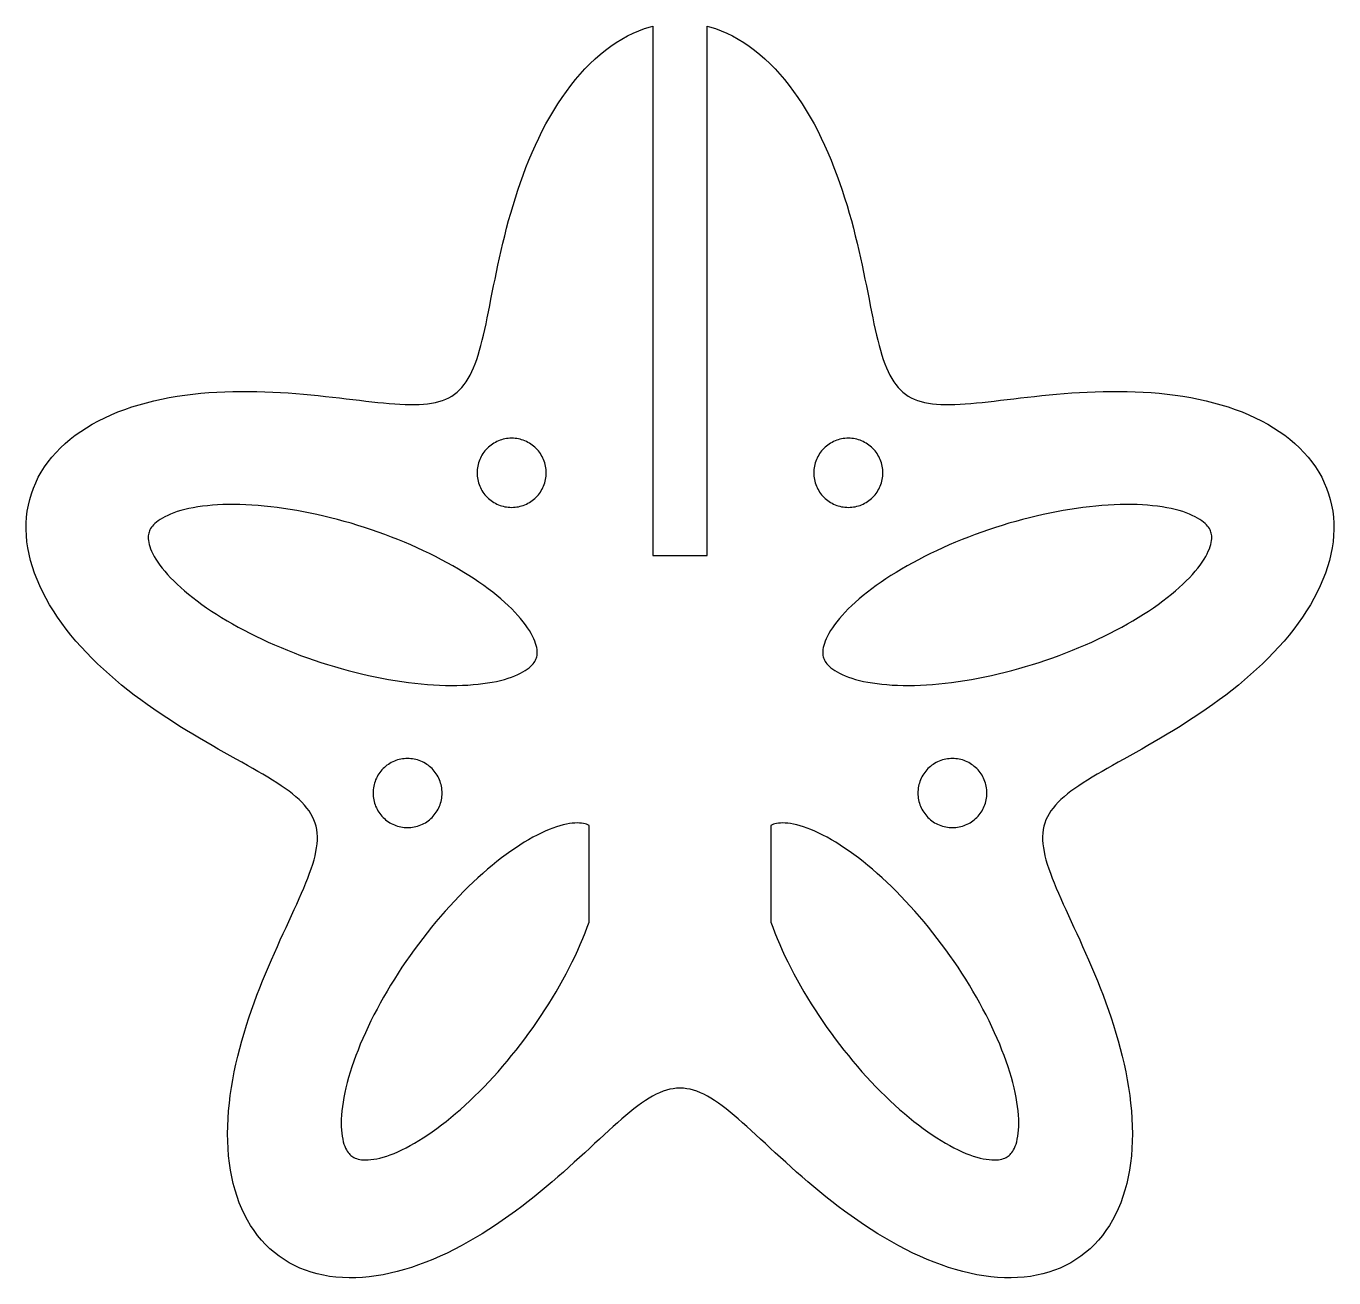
# Model space of a CAD drawing. Header units: millimetres. Extents: x 0 to 439, y -239 to 0.
# Drawn here: x 0 to 71.9, y -233 to -164.2 of the extents above; entities that cross this region are included whole.
import ezdxf

# ---------------------------------------------------------------- set-up
doc = ezdxf.new("R2010")
doc.units = ezdxf.units.MM
doc.layers.add('CUT', color=1, linetype='Continuous')

msp = doc.modelspace()

# ---------------------------------------------------------------- linework, layer by layer
at = {"layer": 'CUT'}
for points in [[(64.53, -201.999), (64.169, -202.239), (63.808, -202.473), (63.447, -202.7), (63.089, -202.922), (62.732, -203.138), (62.379, -203.348), (62.029, -203.552), (61.684, -203.751), (61.344, -203.945), (61.01, -204.134), (60.682, -204.318), (60.361, -204.497), (60.047, -204.672), (59.742, -204.843), (59.446, -205.011), (59.159, -205.176), (58.882, -205.337), (58.616, -205.496), (58.36, -205.653), (58.115, -205.808), (57.881, -205.962), (57.66, -206.114), (57.451, -206.266), (57.254, -206.418), (57.07, -206.57), (56.899, -206.723), (56.742, -206.877), (56.597, -207.032), (56.466, -207.189), (56.349, -207.349), (56.245, -207.511), (56.154, -207.676), (56.077, -207.845), (56.014, -208.018), (55.963, -208.196), (55.926, -208.378), (55.902, -208.565), (55.891, -208.757), (55.892, -208.955), (55.906, -209.159), (55.931, -209.37), (55.969, -209.587), (56.017, -209.811), (56.077, -210.042), (56.146, -210.281), (56.226, -210.527), (56.316, -210.78), (56.414, -211.042), (56.521, -211.311), (56.636, -211.588), (56.758, -211.874), (56.888, -212.167), (57.023, -212.469), (57.164, -212.779), (57.31, -213.096), (57.461, -213.422), (57.615, -213.756), (57.772, -214.098), (57.932, -214.447), (58.093, -214.803), (58.255, -215.167), (58.418, -215.538), (58.581, -215.916), (58.742, -216.3), (58.902, -216.69), (59.06, -217.086), (59.214, -217.487), (59.365, -217.894), (59.512, -218.305), (59.654, -218.72), (59.79, -219.139), (59.921, -219.562), (60.044, -219.987), (60.161, -220.414), (60.27, -220.843), (60.37, -221.273), (60.462, -221.704), (60.544, -222.135), (60.617, -222.566), (60.679, -222.995), (60.731, -223.423), (60.772, -223.848), (60.802, -224.27), (60.82, -224.689), (60.826, -225.104), (60.82, -225.514), (60.801, -225.919), (60.77, -226.318), (60.726, -226.71), (60.669, -227.095), (60.599, -227.472), (60.515, -227.841), (60.419, -228.201), (60.309, -228.551), (60.186, -228.892), (60.05, -229.222), (59.901, -229.54), (59.739, -229.848), (59.564, -230.143), (59.376, -230.426), (59.175, -230.696), (58.963, -230.952), (58.738, -231.195), (58.502, -231.424), (58.253, -231.638), (57.994, -231.838), (57.724, -232.023), (57.443, -232.193), (57.153, -232.347), (56.852, -232.486), (56.543, -232.609), (56.224, -232.716), (55.897, -232.807), (55.562, -232.882), (55.22, -232.942), (54.87, -232.985), (54.514, -233.012), (54.153, -233.024), (53.786, -233.02), (53.413, -233.001), (53.037, -232.966), (52.656, -232.916), (52.273, -232.851), (51.886, -232.772), (51.497, -232.678), (51.107, -232.571), (50.715, -232.45), (50.322, -232.316), (49.929, -232.17), (49.537, -232.011), (49.145, -231.841), (48.754, -231.659), (48.365, -231.467), (47.978, -231.265), (47.594, -231.053), (47.212, -230.833), (46.834, -230.605), (46.46, -230.369), (46.089, -230.126), (45.723, -229.877), (45.362, -229.622), (45.005, -229.363), (44.654, -229.1), (44.309, -228.833), (43.969, -228.564), (43.635, -228.293), (43.307, -228.02), (42.985, -227.748), (42.67, -227.476), (42.361, -227.204), (42.059, -226.935), (41.763, -226.668), (41.473, -226.404), (41.191, -226.145), (40.914, -225.89), (40.645, -225.64), (40.381, -225.396), (40.124, -225.159), (39.873, -224.929), (39.628, -224.707), (39.389, -224.494), (39.155, -224.289), (38.927, -224.094), (38.704, -223.909), (38.486, -223.735), (38.272, -223.571), (38.063, -223.419), (37.858, -223.279), (37.656, -223.151), (37.458, -223.036), (37.263, -222.933), (37.071, -222.844), (36.881, -222.768), (36.693, -222.705), (36.506, -222.657), (36.321, -222.622), (36.136, -222.601), (35.952, -222.594), (35.768, -222.601), (35.584, -222.622), (35.398, -222.657), (35.212, -222.705), (35.024, -222.768), (34.834, -222.844), (34.641, -222.933), (34.446, -223.036), (34.248, -223.151), (34.047, -223.279), (33.842, -223.419), (33.632, -223.571), (33.419, -223.735), (33.201, -223.909), (32.978, -224.094), (32.749, -224.289), (32.516, -224.494), (32.277, -224.707), (32.032, -224.929), (31.781, -225.159), (31.523, -225.396), (31.26, -225.64), (30.99, -225.89), (30.714, -226.145), (30.431, -226.404), (30.142, -226.668), (29.846, -226.935), (29.543, -227.204), (29.234, -227.476), (28.919, -227.748), (28.597, -228.02), (28.27, -228.293), (27.936, -228.564), (27.596, -228.833), (27.25, -229.1), (26.899, -229.363), (26.543, -229.622), (26.181, -229.877), (25.815, -230.126), (25.445, -230.369), (25.07, -230.605), (24.692, -230.833), (24.311, -231.053), (23.926, -231.265), (23.539, -231.467), (23.15, -231.659), (22.76, -231.841), (22.368, -232.011), (21.975, -232.17), (21.582, -232.316), (21.19, -232.45), (20.798, -232.571), (20.407, -232.678), (20.018, -232.772), (19.632, -232.851), (19.248, -232.916), (18.868, -232.966), (18.491, -233.001), (18.119, -233.02), (17.752, -233.024), (17.39, -233.012), (17.034, -232.985), (16.685, -232.942), (16.342, -232.882), (16.007, -232.807), (15.68, -232.716), (15.362, -232.609), (15.052, -232.486), (14.752, -232.347), (14.461, -232.193), (14.18, -232.023), (13.91, -231.838), (13.651, -231.638), (13.403, -231.424), (13.166, -231.195), (12.942, -230.952), (12.729, -230.696), (12.529, -230.426), (12.341, -230.143), (12.166, -229.848), (12.003, -229.54), (11.854, -229.222), (11.718, -228.892), (11.595, -228.551), (11.486, -228.201), (11.389, -227.841), (11.306, -227.472), (11.236, -227.095), (11.179, -226.71), (11.135, -226.318), (11.103, -225.919), (11.085, -225.514), (11.079, -225.104), (11.085, -224.689), (11.103, -224.27), (11.132, -223.848), (11.173, -223.423), (11.225, -222.995), (11.288, -222.566), (11.36, -222.135), (11.443, -221.704), (11.534, -221.273), (11.635, -220.843), (11.743, -220.414), (11.86, -219.987), (11.984, -219.562), (12.114, -219.139), (12.251, -218.72), (12.392, -218.305), (12.539, -217.894), (12.69, -217.487), (12.845, -217.086), (13.003, -216.69), (13.162, -216.3), (13.324, -215.916), (13.486, -215.538), (13.649, -215.167), (13.812, -214.803), (13.973, -214.447), (14.132, -214.098), (14.29, -213.756), (14.444, -213.422), (14.594, -213.096), (14.74, -212.779), (14.881, -212.469), (15.017, -212.167), (15.146, -211.874), (15.268, -211.588), (15.383, -211.311), (15.49, -211.042), (15.589, -210.78), (15.678, -210.527), (15.758, -210.281), (15.828, -210.042), (15.887, -209.811), (15.936, -209.587), (15.973, -209.37), (15.999, -209.159), (16.012, -208.955), (16.013, -208.757), (16.002, -208.565), (15.978, -208.378), (15.941, -208.196), (15.891, -208.018), (15.827, -207.845), (15.75, -207.676), (15.66, -207.511), (15.556, -207.349), (15.438, -207.189), (15.307, -207.032), (15.163, -206.877), (15.005, -206.723), (14.834, -206.57), (14.65, -206.418), (14.454, -206.266), (14.244, -206.114), (14.023, -205.962), (13.79, -205.808), (13.545, -205.653), (13.289, -205.496), (13.022, -205.337), (12.745, -205.176), (12.458, -205.011), (12.162, -204.843), (11.857, -204.672), (11.544, -204.497), (11.223, -204.318), (10.895, -204.134), (10.561, -203.945), (10.22, -203.751), (9.875, -203.552), (9.526, -203.348), (9.172, -203.138), (8.816, -202.922), (8.457, -202.7), (8.097, -202.473), (7.736, -202.239), (7.375, -201.999), (7.014, -201.753), (6.655, -201.5), (6.299, -201.241), (5.945, -200.976), (5.595, -200.705), (5.25, -200.428), (4.909, -200.145), (4.575, -199.856), (4.248, -199.561), (3.928, -199.261), (3.616, -198.955), (3.313, -198.644), (3.02, -198.329), (2.737, -198.009), (2.464, -197.685), (2.204, -197.356), (1.955, -197.024), (1.719, -196.689), (1.496, -196.35), (1.287, -196.01), (1.092, -195.666), (0.912, -195.321), (0.747, -194.975), (0.597, -194.628), (0.464, -194.28), (0.347, -193.932), (0.246, -193.584), (0.162, -193.237), (0.096, -192.892), (0.046, -192.548), (0.014, -192.206), (0, -191.867), (0.003, -191.531), (0.025, -191.198), (0.064, -190.869), (0.121, -190.545), (0.195, -190.226), (0.288, -189.912), (0.397, -189.604), (0.525, -189.301), (0.669, -189.006), (0.831, -188.717), (1.009, -188.435), (1.204, -188.161), (1.415, -187.895), (1.642, -187.638), (1.884, -187.388), (2.141, -187.148), (2.412, -186.916), (2.698, -186.694), (2.998, -186.482), (3.31, -186.279), (3.635, -186.086), (3.972, -185.902), (4.321, -185.729), (4.68, -185.566), (5.05, -185.413), (5.429, -185.27), (5.817, -185.138), (6.213, -185.016), (6.617, -184.903), (7.028, -184.801), (7.446, -184.708), (7.868, -184.625), (8.296, -184.552), (8.728, -184.488), (9.163, -184.433), (9.601, -184.387), (10.041, -184.35), (10.483, -184.321), (10.925, -184.3), (11.368, -184.286), (11.81, -184.279), (12.251, -184.28), (12.689, -184.286), (13.126, -184.299), (13.559, -184.317), (13.988, -184.34), (14.414, -184.368), (14.834, -184.399), (15.249, -184.434), (15.659, -184.472), (16.062, -184.512), (16.458, -184.554), (16.847, -184.597), (17.228, -184.641), (17.602, -184.685), (17.967, -184.728), (18.323, -184.771), (18.671, -184.812), (19.009, -184.85), (19.338, -184.886), (19.657, -184.918), (19.966, -184.946), (20.265, -184.97), (20.555, -184.988), (20.834, -185.001), (21.102, -185.008), (21.361, -185.008), (21.609, -185), (21.847, -184.985), (22.075, -184.962), (22.293, -184.931), (22.502, -184.89), (22.7, -184.84), (22.889, -184.78), (23.068, -184.71), (23.239, -184.629), (23.401, -184.537), (23.554, -184.435), (23.698, -184.321), (23.835, -184.195), (23.965, -184.058), (24.087, -183.909), (24.202, -183.748), (24.312, -183.575), (24.415, -183.39), (24.512, -183.192), (24.605, -182.982), (24.692, -182.76), (24.776, -182.526), (24.856, -182.281), (24.933, -182.023), (25.007, -181.753), (25.078, -181.473), (25.148, -181.181), (25.217, -180.878), (25.285, -180.565), (25.353, -180.241), (25.421, -179.907), (25.489, -179.564), (25.559, -179.212), (25.631, -178.852), (25.704, -178.483), (25.781, -178.107), (25.86, -177.723), (25.942, -177.333), (26.028, -176.938), (26.119, -176.537), (26.214, -176.131), (26.314, -175.721), (26.419, -175.308), (26.53, -174.893), (26.647, -174.475), (26.77, -174.056), (26.899, -173.637), (27.035, -173.218), (27.178, -172.8), (27.327, -172.383), (27.484, -171.969), (27.649, -171.558), (27.82, -171.151), (27.999, -170.748), (28.186, -170.351), (28.38, -169.96), (28.582, -169.576), (28.791, -169.2), (29.008, -168.831), (29.233, -168.472), (29.464, -168.123), (29.703, -167.784), (29.949, -167.455), (30.202, -167.139), (30.462, -166.835), (30.728, -166.543), (31, -166.265), (31.279, -166.001), (31.563, -165.752), (31.853, -165.517), (32.147, -165.298), (32.447, -165.095), (32.751, -164.908), (33.059, -164.738), (33.371, -164.585), (33.686, -164.449), (34.004, -164.331), (34.325, -164.23), (34.452, -164.197), (34.452, -193.297), (37.452, -193.297), (37.452, -164.197), (37.579, -164.23), (37.9, -164.331), (38.218, -164.449), (38.534, -164.585), (38.845, -164.738), (39.154, -164.908), (39.458, -165.095), (39.757, -165.298), (40.052, -165.517), (40.342, -165.752), (40.626, -166.001), (40.904, -166.265), (41.177, -166.543), (41.443, -166.835), (41.702, -167.139), (41.955, -167.455), (42.201, -167.784), (42.44, -168.123), (42.672, -168.472), (42.896, -168.831), (43.113, -169.2), (43.322, -169.576), (43.524, -169.96), (43.719, -170.351), (43.905, -170.748), (44.084, -171.151), (44.256, -171.558), (44.42, -171.969), (44.577, -172.383), (44.727, -172.8), (44.87, -173.218), (45.005, -173.637), (45.135, -174.056), (45.258, -174.475), (45.374, -174.893), (45.485, -175.308), (45.59, -175.721), (45.69, -176.131), (45.786, -176.537), (45.876, -176.938), (45.962, -177.333), (46.045, -177.723), (46.124, -178.107), (46.2, -178.483), (46.274, -178.852), (46.345, -179.212), (46.415, -179.564), (46.484, -179.907), (46.552, -180.241), (46.619, -180.565), (46.687, -180.878), (46.756, -181.181), (46.826, -181.473), (46.898, -181.753), (46.972, -182.023), (47.049, -182.281), (47.129, -182.526), (47.212, -182.76), (47.3, -182.982), (47.392, -183.192), (47.49, -183.39), (47.593, -183.575), (47.702, -183.748), (47.817, -183.909), (47.94, -184.058), (48.069, -184.195), (48.206, -184.321), (48.351, -184.435), (48.504, -184.537), (48.666, -184.629), (48.836, -184.71), (49.016, -184.78), (49.204, -184.84), (49.403, -184.89), (49.611, -184.931), (49.829, -184.962), (50.057, -184.985), (50.295, -185), (50.544, -185.008), (50.802, -185.008), (51.071, -185.001), (51.35, -184.988), (51.639, -184.97), (51.938, -184.946), (52.248, -184.918), (52.567, -184.886), (52.895, -184.85), (53.234, -184.812), (53.581, -184.771), (53.937, -184.728), (54.303, -184.685), (54.676, -184.641), (55.057, -184.597), (55.446, -184.554), (55.843, -184.512), (56.246, -184.472), (56.655, -184.434), (57.07, -184.399), (57.491, -184.368), (57.916, -184.34), (58.346, -184.317), (58.779, -184.299), (59.215, -184.286), (59.654, -184.28), (60.095, -184.279), (60.536, -184.286), (60.979, -184.3), (61.421, -184.321), (61.863, -184.35), (62.303, -184.387), (62.741, -184.433), (63.177, -184.488), (63.609, -184.552), (64.036, -184.625), (64.459, -184.708), (64.876, -184.801), (65.287, -184.903), (65.691, -185.016), (66.087, -185.138), (66.475, -185.27), (66.855, -185.413), (67.224, -185.566), (67.584, -185.729), (67.932, -185.902), (68.269, -186.086), (68.594, -186.279), (68.907, -186.482), (69.206, -186.694), (69.492, -186.916), (69.764, -187.148), (70.021, -187.388), (70.263, -187.638), (70.49, -187.895), (70.701, -188.161), (70.895, -188.435), (71.074, -188.717), (71.235, -189.006), (71.38, -189.301), (71.507, -189.604), (71.617, -189.912), (71.709, -190.226), (71.784, -190.545), (71.841, -190.869), (71.88, -191.198), (71.901, -191.531), (71.904, -191.867), (71.89, -192.206), (71.858, -192.548), (71.809, -192.892), (71.742, -193.237), (71.658, -193.584), (71.558, -193.932), (71.441, -194.28), (71.307, -194.628), (71.158, -194.975), (70.993, -195.321), (70.812, -195.666), (70.617, -196.01), (70.408, -196.35), (70.186, -196.689), (69.949, -197.024), (69.701, -197.356), (69.44, -197.685), (69.168, -198.009), (68.885, -198.329), (68.591, -198.644), (68.288, -198.955), (67.977, -199.261), (67.657, -199.561), (67.329, -199.856), (66.995, -200.145), (66.655, -200.428), (66.309, -200.705), (65.959, -200.976), (65.606, -201.241), (65.249, -201.5), (64.89, -201.753), (64.53, -201.999)], [(28.574, -189.037), (28.585, -188.944), (28.592, -188.851), (28.594, -188.758), (28.592, -188.665), (28.585, -188.572), (28.574, -188.479), (28.558, -188.387), (28.537, -188.296), (28.512, -188.207), (28.483, -188.118), (28.45, -188.031), (28.412, -187.946), (28.37, -187.863), (28.324, -187.781), (28.274, -187.703), (28.22, -187.626), (28.163, -187.553), (28.102, -187.482), (28.038, -187.415), (27.97, -187.35), (27.9, -187.29), (27.826, -187.232), (27.75, -187.179), (27.671, -187.129), (27.59, -187.083), (27.507, -187.041), (27.422, -187.003), (27.335, -186.969), (27.246, -186.94), (27.156, -186.915), (27.065, -186.895), (26.973, -186.879), (26.881, -186.868), (26.788, -186.861), (26.695, -186.858), (26.601, -186.861), (26.508, -186.868), (26.416, -186.879), (26.324, -186.895), (26.233, -186.915), (26.143, -186.94), (26.055, -186.969), (25.968, -187.003), (25.882, -187.041), (25.799, -187.083), (25.718, -187.129), (25.639, -187.179), (25.563, -187.232), (25.49, -187.29), (25.419, -187.35), (25.351, -187.415), (25.287, -187.482), (25.226, -187.553), (25.169, -187.626), (25.115, -187.703), (25.065, -187.781), (25.019, -187.863), (24.977, -187.946), (24.94, -188.031), (24.906, -188.118), (24.877, -188.207), (24.852, -188.296), (24.832, -188.387), (24.816, -188.479), (24.804, -188.572), (24.797, -188.665), (24.795, -188.758), (24.797, -188.851), (24.804, -188.944), (24.816, -189.037), (24.832, -189.129), (24.852, -189.22), (24.877, -189.309), (24.906, -189.398), (24.94, -189.485), (24.977, -189.57), (25.019, -189.653), (25.065, -189.735), (25.115, -189.813), (25.169, -189.89), (25.226, -189.963), (25.287, -190.034), (25.351, -190.101), (25.419, -190.165), (25.49, -190.226), (25.563, -190.284), (25.639, -190.337), (25.718, -190.387), (25.799, -190.433), (25.882, -190.475), (25.968, -190.513), (26.055, -190.547), (26.143, -190.576), (26.233, -190.601), (26.324, -190.621), (26.416, -190.637), (26.508, -190.648), (26.601, -190.655), (26.695, -190.658), (26.788, -190.655), (26.881, -190.648), (26.973, -190.637), (27.065, -190.621), (27.156, -190.601), (27.246, -190.576), (27.335, -190.547), (27.422, -190.513), (27.507, -190.475), (27.59, -190.433), (27.671, -190.387), (27.75, -190.337), (27.826, -190.284), (27.9, -190.226), (27.97, -190.165), (28.038, -190.101), (28.102, -190.034), (28.163, -189.963), (28.22, -189.89), (28.274, -189.813), (28.324, -189.735), (28.37, -189.653), (28.412, -189.57), (28.45, -189.485), (28.483, -189.398), (28.512, -189.309), (28.537, -189.22), (28.558, -189.129), (28.574, -189.037)], [(47.089, -189.037), (47.1, -188.944), (47.107, -188.851), (47.109, -188.758), (47.107, -188.665), (47.1, -188.572), (47.089, -188.479), (47.073, -188.387), (47.053, -188.296), (47.028, -188.207), (46.998, -188.118), (46.965, -188.031), (46.927, -187.946), (46.885, -187.863), (46.839, -187.781), (46.789, -187.703), (46.736, -187.626), (46.678, -187.553), (46.617, -187.482), (46.553, -187.415), (46.486, -187.35), (46.415, -187.29), (46.341, -187.232), (46.265, -187.179), (46.186, -187.129), (46.105, -187.083), (46.022, -187.041), (45.937, -187.003), (45.85, -186.969), (45.761, -186.94), (45.671, -186.915), (45.58, -186.895), (45.489, -186.879), (45.396, -186.868), (45.303, -186.861), (45.21, -186.858), (45.117, -186.861), (45.024, -186.868), (44.931, -186.879), (44.839, -186.895), (44.748, -186.915), (44.658, -186.94), (44.57, -186.969), (44.483, -187.003), (44.398, -187.041), (44.314, -187.083), (44.233, -187.129), (44.154, -187.179), (44.078, -187.232), (44.005, -187.29), (43.934, -187.35), (43.867, -187.415), (43.802, -187.482), (43.741, -187.553), (43.684, -187.626), (43.63, -187.703), (43.58, -187.781), (43.535, -187.863), (43.493, -187.946), (43.455, -188.031), (43.421, -188.118), (43.392, -188.207), (43.367, -188.296), (43.347, -188.387), (43.331, -188.479), (43.319, -188.572), (43.313, -188.665), (43.31, -188.758), (43.313, -188.851), (43.319, -188.944), (43.331, -189.037), (43.347, -189.129), (43.367, -189.22), (43.392, -189.309), (43.421, -189.398), (43.455, -189.485), (43.493, -189.57), (43.535, -189.653), (43.58, -189.735), (43.63, -189.813), (43.684, -189.89), (43.741, -189.963), (43.802, -190.034), (43.867, -190.101), (43.934, -190.165), (44.005, -190.226), (44.078, -190.284), (44.154, -190.337), (44.233, -190.387), (44.314, -190.433), (44.398, -190.475), (44.483, -190.513), (44.57, -190.547), (44.658, -190.576), (44.748, -190.601), (44.839, -190.621), (44.931, -190.637), (45.024, -190.648), (45.117, -190.655), (45.21, -190.658), (45.303, -190.655), (45.396, -190.648), (45.489, -190.637), (45.58, -190.621), (45.671, -190.601), (45.761, -190.576), (45.85, -190.547), (45.937, -190.513), (46.022, -190.475), (46.105, -190.433), (46.186, -190.387), (46.265, -190.337), (46.341, -190.284), (46.415, -190.226), (46.486, -190.165), (46.553, -190.101), (46.617, -190.034), (46.678, -189.963), (46.736, -189.89), (46.789, -189.813), (46.839, -189.735), (46.885, -189.653), (46.927, -189.57), (46.965, -189.485), (46.998, -189.398), (47.028, -189.309), (47.053, -189.22), (47.073, -189.129), (47.089, -189.037)], [(19.719, -192.15), (19.352, -192.017), (18.983, -191.889), (18.612, -191.765), (18.239, -191.647), (17.865, -191.534), (17.49, -191.426), (17.115, -191.323), (16.739, -191.227), (16.365, -191.135), (15.992, -191.05), (15.62, -190.971), (15.25, -190.897), (14.882, -190.83), (14.517, -190.769), (14.156, -190.714), (13.798, -190.665), (13.445, -190.622), (13.096, -190.586), (12.752, -190.556), (12.414, -190.532), (12.082, -190.515), (11.756, -190.504), (11.438, -190.499), (11.126, -190.501), (10.823, -190.508), (10.527, -190.522), (10.241, -190.542), (9.963, -190.567), (9.695, -190.599), (9.437, -190.635), (9.19, -190.678), (8.953, -190.725), (8.727, -190.777), (8.514, -190.833), (8.312, -190.894), (8.122, -190.959), (7.946, -191.027), (7.782, -191.097), (7.632, -191.17), (7.494, -191.244), (7.37, -191.32), (7.26, -191.395), (7.162, -191.47), (7.077, -191.544), (7.003, -191.617), (6.941, -191.687), (6.888, -191.755), (6.845, -191.821), (6.809, -191.886), (6.779, -191.949), (6.756, -192.013), (6.737, -192.079), (6.724, -192.148), (6.715, -192.221), (6.711, -192.3), (6.714, -192.386), (6.723, -192.48), (6.74, -192.582), (6.765, -192.692), (6.8, -192.81), (6.845, -192.936), (6.901, -193.07), (6.969, -193.211), (7.047, -193.358), (7.138, -193.511), (7.241, -193.67), (7.357, -193.834), (7.484, -194.001), (7.624, -194.173), (7.776, -194.348), (7.94, -194.525), (8.115, -194.705), (8.302, -194.886), (8.501, -195.069), (8.71, -195.253), (8.93, -195.437), (9.161, -195.622), (9.402, -195.806), (9.654, -195.991), (9.914, -196.174), (10.184, -196.357), (10.463, -196.538), (10.75, -196.717), (11.046, -196.895), (11.35, -197.071), (11.66, -197.244), (11.979, -197.415), (12.303, -197.583), (12.634, -197.748), (12.971, -197.909), (13.314, -198.067), (13.661, -198.222), (14.014, -198.372), (14.37, -198.518), (14.731, -198.661), (15.094, -198.798), (15.461, -198.931), (15.83, -199.06), (16.201, -199.183), (16.574, -199.302), (16.949, -199.415), (17.323, -199.523), (17.699, -199.625), (18.074, -199.722), (18.448, -199.813), (18.822, -199.898), (19.194, -199.978), (19.564, -200.051), (19.931, -200.118), (20.296, -200.18), (20.657, -200.235), (21.015, -200.284), (21.368, -200.326), (21.717, -200.362), (22.061, -200.392), (22.399, -200.416), (22.731, -200.433), (23.057, -200.444), (23.375, -200.449), (23.687, -200.448), (23.99, -200.44), (24.286, -200.426), (24.572, -200.407), (24.85, -200.381), (25.118, -200.35), (25.376, -200.313), (25.624, -200.271), (25.86, -200.224), (26.086, -200.171), (26.3, -200.115), (26.501, -200.054), (26.691, -199.99), (26.867, -199.922), (27.031, -199.851), (27.182, -199.778), (27.319, -199.704), (27.443, -199.629), (27.553, -199.553), (27.651, -199.478), (27.736, -199.404), (27.81, -199.332), (27.872, -199.261), (27.925, -199.193), (27.969, -199.127), (28.005, -199.063), (28.034, -198.999), (28.058, -198.935), (28.076, -198.869), (28.09, -198.8), (28.099, -198.727), (28.102, -198.648), (28.1, -198.562), (28.09, -198.468), (28.073, -198.367), (28.048, -198.257), (28.013, -198.138), (27.968, -198.012), (27.912, -197.879), (27.845, -197.738), (27.766, -197.59), (27.675, -197.437), (27.572, -197.278), (27.456, -197.115), (27.329, -196.947), (27.189, -196.775), (27.037, -196.601), (26.874, -196.423), (26.698, -196.244), (26.511, -196.062), (26.313, -195.88), (26.103, -195.696), (25.883, -195.511), (25.652, -195.327), (25.411, -195.142), (25.16, -194.958), (24.899, -194.774), (24.629, -194.592), (24.35, -194.411), (24.063, -194.231), (23.767, -194.053), (23.464, -193.878), (23.153, -193.704), (22.835, -193.534), (22.51, -193.366), (22.179, -193.201), (21.842, -193.039), (21.499, -192.881), (21.152, -192.727), (20.8, -192.576), (20.443, -192.43), (20.083, -192.288), (19.719, -192.15)], [(54.581, -199.523), (54.956, -199.415), (55.33, -199.302), (55.703, -199.183), (56.074, -199.06), (56.444, -198.931), (56.81, -198.798), (57.174, -198.661), (57.534, -198.518), (57.891, -198.372), (58.243, -198.222), (58.591, -198.067), (58.933, -197.909), (59.27, -197.748), (59.601, -197.583), (59.926, -197.415), (60.244, -197.244), (60.555, -197.071), (60.858, -196.895), (61.154, -196.717), (61.442, -196.538), (61.72, -196.357), (61.99, -196.174), (62.251, -195.991), (62.502, -195.806), (62.743, -195.622), (62.974, -195.437), (63.194, -195.253), (63.404, -195.069), (63.602, -194.886), (63.789, -194.705), (63.965, -194.525), (64.129, -194.348), (64.28, -194.173), (64.42, -194.001), (64.548, -193.834), (64.663, -193.67), (64.766, -193.511), (64.857, -193.358), (64.936, -193.211), (65.003, -193.07), (65.059, -192.936), (65.104, -192.81), (65.139, -192.692), (65.165, -192.582), (65.182, -192.48), (65.191, -192.386), (65.193, -192.3), (65.19, -192.221), (65.181, -192.148), (65.167, -192.079), (65.149, -192.013), (65.125, -191.949), (65.096, -191.886), (65.06, -191.821), (65.016, -191.755), (64.964, -191.687), (64.901, -191.617), (64.828, -191.544), (64.742, -191.47), (64.645, -191.395), (64.534, -191.32), (64.41, -191.244), (64.273, -191.17), (64.122, -191.097), (63.959, -191.027), (63.782, -190.959), (63.593, -190.894), (63.391, -190.833), (63.177, -190.777), (62.952, -190.725), (62.715, -190.678), (62.467, -190.635), (62.209, -190.599), (61.941, -190.567), (61.664, -190.542), (61.377, -190.522), (61.082, -190.508), (60.778, -190.501), (60.467, -190.499), (60.148, -190.504), (59.822, -190.515), (59.49, -190.532), (59.152, -190.556), (58.808, -190.586), (58.46, -190.622), (58.106, -190.665), (57.749, -190.714), (57.387, -190.769), (57.022, -190.83), (56.655, -190.897), (56.285, -190.971), (55.913, -191.05), (55.539, -191.135), (55.165, -191.227), (54.79, -191.323), (54.415, -191.426), (54.04, -191.534), (53.666, -191.647), (53.293, -191.765), (52.921, -191.889), (52.552, -192.017), (52.185, -192.15), (51.822, -192.288), (51.461, -192.43), (51.105, -192.576), (50.753, -192.727), (50.405, -192.881), (50.063, -193.039), (49.726, -193.201), (49.395, -193.366), (49.07, -193.534), (48.752, -193.704), (48.441, -193.878), (48.137, -194.053), (47.842, -194.231), (47.554, -194.411), (47.275, -194.592), (47.005, -194.774), (46.745, -194.958), (46.494, -195.142), (46.253, -195.327), (46.022, -195.511), (45.801, -195.696), (45.592, -195.88), (45.393, -196.062), (45.206, -196.244), (45.031, -196.423), (44.867, -196.601), (44.715, -196.775), (44.576, -196.947), (44.448, -197.115), (44.333, -197.278), (44.23, -197.437), (44.139, -197.59), (44.06, -197.738), (43.992, -197.879), (43.937, -198.012), (43.891, -198.138), (43.856, -198.257), (43.831, -198.367), (43.814, -198.468), (43.805, -198.562), (43.802, -198.648), (43.806, -198.727), (43.815, -198.8), (43.828, -198.869), (43.847, -198.935), (43.871, -198.999), (43.9, -199.063), (43.936, -199.127), (43.98, -199.193), (44.032, -199.261), (44.095, -199.332), (44.168, -199.404), (44.253, -199.478), (44.351, -199.553), (44.462, -199.629), (44.586, -199.704), (44.723, -199.778), (44.873, -199.851), (45.037, -199.922), (45.214, -199.99), (45.403, -200.054), (45.605, -200.115), (45.819, -200.171), (46.044, -200.224), (46.281, -200.271), (46.528, -200.313), (46.786, -200.35), (47.054, -200.381), (47.332, -200.407), (47.619, -200.426), (47.914, -200.44), (48.218, -200.448), (48.529, -200.449), (48.848, -200.444), (49.173, -200.433), (49.505, -200.416), (49.844, -200.392), (50.187, -200.362), (50.536, -200.326), (50.889, -200.284), (51.247, -200.235), (51.609, -200.18), (51.973, -200.118), (52.341, -200.051), (52.711, -199.978), (53.083, -199.898), (53.456, -199.813), (53.831, -199.722), (54.206, -199.625), (54.581, -199.523)], [(22.852, -206.646), (22.864, -206.553), (22.87, -206.46), (22.873, -206.367), (22.87, -206.274), (22.864, -206.181), (22.852, -206.088), (22.836, -205.996), (22.816, -205.905), (22.791, -205.816), (22.762, -205.727), (22.728, -205.64), (22.69, -205.555), (22.648, -205.472), (22.602, -205.39), (22.553, -205.312), (22.499, -205.235), (22.442, -205.162), (22.381, -205.091), (22.316, -205.024), (22.249, -204.96), (22.178, -204.899), (22.105, -204.841), (22.028, -204.788), (21.95, -204.738), (21.869, -204.692), (21.785, -204.65), (21.7, -204.612), (21.613, -204.578), (21.525, -204.549), (21.435, -204.524), (21.344, -204.504), (21.252, -204.488), (21.159, -204.477), (21.066, -204.47), (20.973, -204.467), (20.88, -204.47), (20.787, -204.477), (20.694, -204.488), (20.602, -204.504), (20.512, -204.524), (20.422, -204.549), (20.333, -204.578), (20.246, -204.612), (20.161, -204.65), (20.078, -204.692), (19.996, -204.738), (19.918, -204.788), (19.841, -204.841), (19.768, -204.899), (19.697, -204.96), (19.63, -205.024), (19.566, -205.091), (19.505, -205.162), (19.447, -205.235), (19.394, -205.312), (19.344, -205.39), (19.298, -205.472), (19.256, -205.555), (19.218, -205.64), (19.185, -205.727), (19.155, -205.816), (19.13, -205.905), (19.11, -205.996), (19.094, -206.088), (19.083, -206.181), (19.076, -206.274), (19.073, -206.367), (19.076, -206.46), (19.083, -206.553), (19.094, -206.646), (19.11, -206.738), (19.13, -206.829), (19.155, -206.918), (19.185, -207.007), (19.218, -207.094), (19.256, -207.179), (19.298, -207.262), (19.344, -207.344), (19.394, -207.422), (19.447, -207.499), (19.505, -207.572), (19.566, -207.643), (19.63, -207.71), (19.697, -207.775), (19.768, -207.835), (19.841, -207.893), (19.918, -207.946), (19.996, -207.996), (20.078, -208.042), (20.161, -208.084), (20.246, -208.122), (20.333, -208.156), (20.422, -208.185), (20.512, -208.21), (20.602, -208.23), (20.694, -208.246), (20.787, -208.257), (20.88, -208.264), (20.973, -208.267), (21.066, -208.264), (21.159, -208.257), (21.252, -208.246), (21.344, -208.23), (21.435, -208.21), (21.525, -208.185), (21.613, -208.156), (21.7, -208.122), (21.785, -208.084), (21.869, -208.042), (21.95, -207.996), (22.028, -207.946), (22.105, -207.893), (22.178, -207.835), (22.249, -207.775), (22.316, -207.71), (22.381, -207.643), (22.442, -207.572), (22.499, -207.499), (22.553, -207.422), (22.602, -207.344), (22.648, -207.262), (22.69, -207.179), (22.728, -207.094), (22.762, -207.007), (22.791, -206.918), (22.816, -206.829), (22.836, -206.738), (22.852, -206.646)], [(52.81, -206.646), (52.822, -206.553), (52.829, -206.46), (52.831, -206.367), (52.829, -206.274), (52.822, -206.181), (52.81, -206.088), (52.794, -205.996), (52.774, -205.905), (52.749, -205.816), (52.72, -205.727), (52.686, -205.64), (52.649, -205.555), (52.607, -205.472), (52.561, -205.39), (52.511, -205.312), (52.457, -205.235), (52.4, -205.162), (52.339, -205.091), (52.275, -205.024), (52.207, -204.96), (52.136, -204.899), (52.063, -204.841), (51.987, -204.788), (51.908, -204.738), (51.827, -204.692), (51.744, -204.65), (51.658, -204.612), (51.571, -204.578), (51.483, -204.549), (51.393, -204.524), (51.302, -204.504), (51.21, -204.488), (51.118, -204.477), (51.025, -204.47), (50.931, -204.467), (50.838, -204.47), (50.745, -204.477), (50.653, -204.488), (50.561, -204.504), (50.47, -204.524), (50.38, -204.549), (50.291, -204.578), (50.204, -204.612), (50.119, -204.65), (50.036, -204.692), (49.955, -204.738), (49.876, -204.788), (49.8, -204.841), (49.726, -204.899), (49.656, -204.96), (49.588, -205.024), (49.524, -205.091), (49.463, -205.162), (49.406, -205.235), (49.352, -205.312), (49.302, -205.39), (49.256, -205.472), (49.214, -205.555), (49.176, -205.64), (49.143, -205.727), (49.114, -205.816), (49.089, -205.905), (49.068, -205.996), (49.052, -206.088), (49.041, -206.181), (49.034, -206.274), (49.032, -206.367), (49.034, -206.46), (49.041, -206.553), (49.052, -206.646), (49.068, -206.738), (49.089, -206.829), (49.114, -206.918), (49.143, -207.007), (49.176, -207.094), (49.214, -207.179), (49.256, -207.262), (49.302, -207.344), (49.352, -207.422), (49.406, -207.499), (49.463, -207.572), (49.524, -207.643), (49.588, -207.71), (49.656, -207.775), (49.726, -207.835), (49.8, -207.893), (49.876, -207.946), (49.955, -207.996), (50.036, -208.042), (50.119, -208.084), (50.204, -208.122), (50.291, -208.156), (50.38, -208.185), (50.47, -208.21), (50.561, -208.23), (50.653, -208.246), (50.745, -208.257), (50.838, -208.264), (50.931, -208.267), (51.025, -208.264), (51.118, -208.257), (51.21, -208.246), (51.302, -208.23), (51.393, -208.21), (51.483, -208.185), (51.571, -208.156), (51.658, -208.122), (51.744, -208.084), (51.827, -208.042), (51.908, -207.996), (51.987, -207.946), (52.063, -207.893), (52.136, -207.835), (52.207, -207.775), (52.275, -207.71), (52.339, -207.643), (52.4, -207.572), (52.457, -207.499), (52.511, -207.422), (52.561, -207.344), (52.607, -207.262), (52.649, -207.179), (52.686, -207.094), (52.72, -207.007), (52.749, -206.918), (52.774, -206.829), (52.794, -206.738), (52.81, -206.646)], [(22.044, -214.049), (21.804, -214.357), (21.567, -214.668), (21.335, -214.983), (21.107, -215.302), (20.884, -215.622), (20.666, -215.946), (20.452, -216.271), (20.245, -216.598), (20.042, -216.926), (19.846, -217.255), (19.655, -217.584), (19.471, -217.913), (19.293, -218.242), (19.122, -218.57), (18.958, -218.896), (18.801, -219.221), (18.652, -219.544), (18.509, -219.865), (18.375, -220.183), (18.248, -220.497), (18.129, -220.807), (18.017, -221.114), (17.914, -221.415), (17.82, -221.712), (17.733, -222.003), (17.655, -222.288), (17.585, -222.567), (17.524, -222.839), (17.47, -223.103), (17.426, -223.36), (17.389, -223.608), (17.361, -223.848), (17.341, -224.079), (17.329, -224.3), (17.324, -224.51), (17.327, -224.71), (17.337, -224.899), (17.354, -225.077), (17.376, -225.242), (17.405, -225.396), (17.438, -225.537), (17.476, -225.666), (17.517, -225.782), (17.561, -225.886), (17.607, -225.978), (17.655, -226.059), (17.703, -226.13), (17.752, -226.192), (17.803, -226.246), (17.854, -226.294), (17.908, -226.336), (17.965, -226.374), (18.026, -226.408), (18.093, -226.439), (18.167, -226.467), (18.249, -226.491), (18.341, -226.511), (18.443, -226.527), (18.556, -226.537), (18.679, -226.54), (18.813, -226.536), (18.957, -226.524), (19.112, -226.504), (19.277, -226.474), (19.451, -226.435), (19.633, -226.386), (19.825, -226.327), (20.024, -226.257), (20.23, -226.178), (20.443, -226.087), (20.662, -225.986), (20.887, -225.875), (21.118, -225.753), (21.353, -225.621), (21.592, -225.478), (21.836, -225.326), (22.083, -225.163), (22.333, -224.991), (22.586, -224.809), (22.841, -224.618), (23.098, -224.418), (23.356, -224.208), (23.616, -223.99), (23.876, -223.764), (24.137, -223.53), (24.398, -223.288), (24.659, -223.038), (24.919, -222.781), (25.178, -222.517), (25.436, -222.246), (25.692, -221.97), (25.946, -221.687), (26.198, -221.398), (26.447, -221.104), (26.694, -220.806), (26.937, -220.502), (27.177, -220.195), (27.413, -219.883), (27.646, -219.568), (27.873, -219.25), (28.097, -218.929), (28.315, -218.606), (28.528, -218.281), (28.736, -217.954), (28.939, -217.626), (29.135, -217.297), (29.326, -216.968), (29.51, -216.639), (29.687, -216.31), (29.858, -215.982), (30.023, -215.655), (30.179, -215.33), (30.329, -215.007), (30.471, -214.687), (30.606, -214.369), (30.733, -214.055), (30.852, -213.744), (30.952, -213.469), (30.952, -208.142), (30.888, -208.112), (30.814, -208.085), (30.731, -208.06), (30.639, -208.04), (30.538, -208.025), (30.425, -208.015), (30.302, -208.012), (30.168, -208.016), (30.023, -208.028), (29.869, -208.048), (29.704, -208.078), (29.53, -208.117), (29.347, -208.166), (29.156, -208.225), (28.957, -208.294), (28.751, -208.374), (28.538, -208.465), (28.319, -208.565), (28.094, -208.677), (27.863, -208.799), (27.628, -208.931), (27.388, -209.073), (27.145, -209.226), (26.898, -209.389), (26.648, -209.561), (26.395, -209.743), (26.14, -209.934), (25.883, -210.134), (25.625, -210.343), (25.365, -210.561), (25.105, -210.787), (24.844, -211.022), (24.583, -211.264), (24.322, -211.514), (24.062, -211.771), (23.803, -212.035), (23.545, -212.305), (23.289, -212.582), (23.035, -212.865), (22.783, -213.153), (22.533, -213.447), (22.287, -213.746), (22.044, -214.049)], [(43.589, -218.606), (43.808, -218.929), (44.031, -219.25), (44.259, -219.568), (44.491, -219.883), (44.727, -220.195), (44.967, -220.502), (45.211, -220.806), (45.457, -221.104), (45.707, -221.398), (45.958, -221.687), (46.213, -221.97), (46.469, -222.246), (46.727, -222.517), (46.986, -222.781), (47.246, -223.038), (47.506, -223.288), (47.767, -223.53), (48.028, -223.764), (48.289, -223.99), (48.548, -224.208), (48.807, -224.418), (49.064, -224.618), (49.319, -224.809), (49.572, -224.991), (49.822, -225.163), (50.069, -225.326), (50.312, -225.478), (50.552, -225.621), (50.787, -225.753), (51.017, -225.875), (51.242, -225.986), (51.462, -226.087), (51.675, -226.178), (51.881, -226.257), (52.08, -226.327), (52.271, -226.386), (52.454, -226.435), (52.628, -226.474), (52.792, -226.504), (52.947, -226.524), (53.092, -226.536), (53.225, -226.54), (53.349, -226.537), (53.461, -226.527), (53.563, -226.511), (53.655, -226.491), (53.738, -226.467), (53.812, -226.439), (53.879, -226.408), (53.94, -226.374), (53.997, -226.336), (54.05, -226.294), (54.102, -226.246), (54.152, -226.192), (54.201, -226.13), (54.25, -226.059), (54.297, -225.978), (54.344, -225.886), (54.388, -225.782), (54.429, -225.666), (54.466, -225.537), (54.5, -225.396), (54.528, -225.242), (54.551, -225.077), (54.567, -224.899), (54.577, -224.71), (54.58, -224.51), (54.576, -224.3), (54.563, -224.079), (54.543, -223.848), (54.515, -223.608), (54.479, -223.36), (54.434, -223.103), (54.381, -222.839), (54.319, -222.567), (54.25, -222.288), (54.171, -222.003), (54.085, -221.712), (53.99, -221.415), (53.887, -221.114), (53.776, -220.807), (53.657, -220.497), (53.53, -220.183), (53.395, -219.865), (53.253, -219.544), (53.103, -219.221), (52.946, -218.896), (52.782, -218.57), (52.611, -218.242), (52.433, -217.913), (52.249, -217.584), (52.059, -217.255), (51.862, -216.926), (51.66, -216.598), (51.452, -216.271), (51.239, -215.946), (51.02, -215.622), (50.797, -215.302), (50.569, -214.983), (50.337, -214.668), (50.101, -214.357), (49.861, -214.049), (49.618, -213.746), (49.371, -213.447), (49.122, -213.153), (48.87, -212.865), (48.615, -212.582), (48.359, -212.305), (48.101, -212.035), (47.842, -211.771), (47.582, -211.514), (47.322, -211.264), (47.061, -211.022), (46.8, -210.787), (46.539, -210.561), (46.28, -210.343), (46.021, -210.134), (45.764, -209.934), (45.509, -209.743), (45.257, -209.561), (45.006, -209.389), (44.759, -209.226), (44.516, -209.073), (44.276, -208.931), (44.041, -208.799), (43.811, -208.677), (43.586, -208.565), (43.366, -208.465), (43.153, -208.374), (42.947, -208.294), (42.748, -208.225), (42.557, -208.166), (42.374, -208.117), (42.2, -208.078), (42.036, -208.048), (41.881, -208.028), (41.737, -208.016), (41.603, -208.012), (41.479, -208.015), (41.367, -208.025), (41.265, -208.04), (41.173, -208.06), (41.091, -208.085), (41.016, -208.112), (40.952, -208.142), (40.952, -213.469), (41.052, -213.744), (41.171, -214.055), (41.298, -214.369), (41.433, -214.687), (41.575, -215.007), (41.725, -215.33), (41.882, -215.655), (42.046, -215.982), (42.217, -216.31), (42.395, -216.639), (42.579, -216.968), (42.769, -217.297), (42.966, -217.626), (43.168, -217.954), (43.376, -218.281), (43.589, -218.606)]]:
    msp.add_lwpolyline(points, close=True, dxfattribs=at)

doc.saveas('drawing.dxf')
